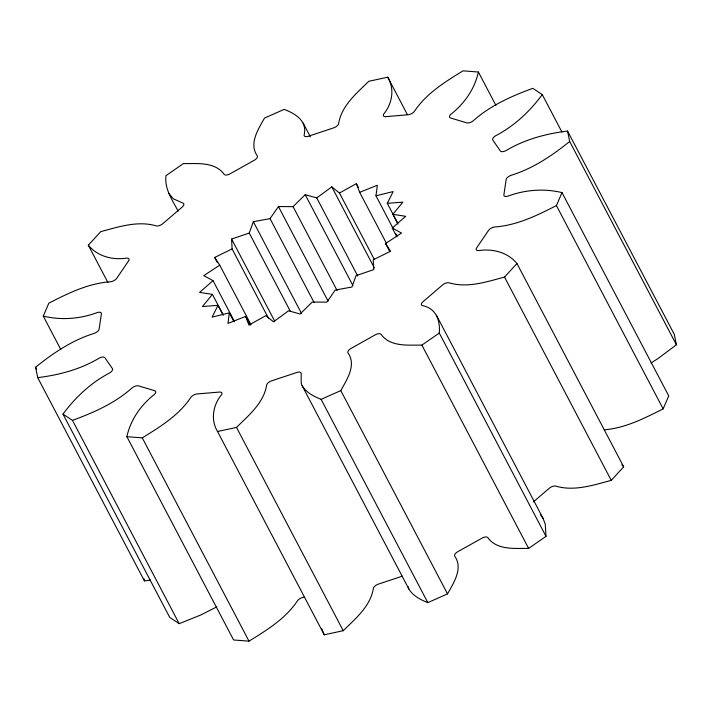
<?xml version="1.0" encoding="UTF-8"?>
<svg xmlns="http://www.w3.org/2000/svg" width="712" height="712" viewBox="0 0 712 712"><rect width="100%" height="100%" fill="white"/><g stroke="black" fill="none" stroke-linecap="round" stroke-linejoin="round"><path stroke-width="1.07" d="M168.842 193.45L173.372 198.853L183.055 203.134A5.117 2.43 -27.7 0 1 181.916 207.272L163.066 223.452A5.117 2.43 -27.7 0 1 156.462 225.953C137.87 220.382 118.735 226.852 100.748 231.64L88.315 245.177C97.571 256.543 112.87 260.307 126.941 258.091A5.117 2.43 -27.7 0 1 128.374 261.206L116.973 277.956A5.117 2.43 -27.7 0 1 110.858 281.721C88.635 283.198 68.334 293.157 48.852 303.143L43.263 316.101C61.259 320.445 80.26 318.958 97.571 312.47A5.117 2.43 -27.7 0 1 101.362 314.099L99.155 328.873A5.117 2.43 -27.7 0 1 94.447 333.314C72.499 339.989 53.302 352.974 35.6 367.223L37.692 377.627C59.274 375.046 80.661 369.27 99.422 358.011A5.117 2.43 -27.7 0 1 104.993 357.896L112.309 368.442A5.117 2.43 -27.7 0 1 109.737 372.883C91.047 382.62 75.445 397.252 62.994 414.117L72.464 420.383C93.824 412.533 115.104 403.152 132.21 387.773A5.117 2.43 -27.7 0 1 138.715 385.931L154.442 390.639A5.117 2.43 -27.7 0 1 154.397 394.412C140.878 405.048 130.545 419.751 126.878 436.687L142.275 437.871C160.271 426.755 179.05 415.247 190.95 397.216A5.117 2.43 -27.7 0 1 197.393 393.932L219.136 392.09A5.117 2.43 -27.7 0 1 221.619 394.617C213.004 404.897 210.423 419.733 217.516 431.499L236.5 427.414C248.782 415.256 263.823 403.01 266.68 384.916A5.117 2.43 -27.7 0 1 272.091 380.68L296.539 372.572A5.117 2.43 -27.7 0 1 301.176 373.471L301.194 383.181L302.102 385.628L408.83 588.922C412.933 595.917 420.561 599.735 427.841 602.637L447.528 593.897C453.624 582.772 463.45 568.39 454.621 556.028A5.117 2.43 -27.7 0 1 458.163 551.497L481.606 538.352A5.117 2.43 -27.7 0 1 487.684 537.48C496.914 550.465 514.705 548.222 528.624 548.409L546.006 536.35L439.277 333.065C440.372 320.382 436.144 308.145 422.216 305.573A5.117 2.43 -27.7 0 1 423.355 301.434L442.205 285.254A5.117 2.43 -27.7 0 1 448.809 282.753C467.401 288.324 486.536 281.863 504.523 277.066L516.957 263.529C507.701 252.173 492.401 248.408 478.331 250.624A5.117 2.43 -27.7 0 1 476.898 247.5L488.298 230.75A5.117 2.43 -27.7 0 1 494.413 226.995C516.636 225.508 536.928 215.549 556.41 205.563L562.008 192.605C544.013 188.262 525.011 189.748 507.701 196.236A5.117 2.43 -27.7 0 1 503.909 194.607L506.116 179.842A5.117 2.43 -27.7 0 1 510.824 175.392C532.772 168.717 551.969 155.732 569.671 141.483L567.571 131.079C545.988 133.66 524.611 139.445 505.849 150.695A5.117 2.43 -27.7 0 1 500.269 150.81L492.962 140.273A5.117 2.43 -27.7 0 1 495.534 135.823C514.224 126.086 529.826 111.464 542.268 94.589L532.807 88.324C511.447 96.173 490.168 105.554 473.062 120.942A5.117 2.43 -27.7 0 1 466.556 122.784L450.829 118.067A5.117 2.43 -27.7 0 1 450.874 114.294C464.393 103.658 474.726 88.956 478.393 72.019L462.996 70.844C445 81.951 426.221 93.459 414.322 111.49A5.117 2.43 -27.7 0 1 407.878 114.783L386.135 116.617A5.117 2.43 -27.7 0 1 383.652 114.089C392.259 103.81 394.84 88.973 387.755 77.207L368.772 81.301C356.49 93.459 341.448 105.696 338.583 123.799A5.117 2.43 -27.7 0 1 333.18 128.026L308.732 136.134A5.117 2.43 -27.7 0 1 304.095 135.236C307.673 121.111 295.471 113.662 284.159 109.363L264.472 118.103C258.376 129.228 248.55 143.61 257.379 155.972A5.117 2.43 -27.7 0 1 253.837 160.503L230.394 173.648A5.117 2.43 -27.7 0 1 224.316 174.52C215.086 161.535 197.295 163.778 183.376 163.591L165.994 175.65C164.258 188.831 172.384 200.045 178.125 211.135M546.006 536.35L545.267 524.281L543.158 518.55L436.429 315.256M223.194 314.864L212.434 294.376L202.439 306.534L217.988 305.359L212.123 317.125L229.308 312.862L227.965 323.435L245.631 316.377L250.241 325.162M393.398 229.006L375.981 195.827L377.333 185.254L359.667 192.311L356.392 183.651L339.455 193.023L331.792 186.864L316.742 197.909L305.208 194.679L293.068 206.64L278.445 206.551L270.053 218.629L253.338 221.69L249.245 233.047L290.229 311.108M604.301 429.817C625.385 428.099 644.565 418.211 663.148 408.857L668.737 395.899L562.008 192.605M397.554 222.847L387.301 203.338L393.175 191.564L375.981 195.827M302.102 385.628C306.204 392.632 313.832 396.442 321.112 399.343L340.799 390.612C346.886 379.487 356.721 365.105 347.892 352.734A5.117 2.43 -27.7 0 1 351.434 348.204L374.868 335.058A5.117 2.43 -27.7 0 1 380.956 334.186C390.185 347.171 407.976 344.928 421.896 345.115L439.277 333.065M397.981 224.075L392.855 214.321L402.858 202.155L387.301 203.338M533.368 501.916L548.934 488.548A5.117 2.43 -27.7 0 1 555.538 486.047C574.13 491.618 593.265 485.148 611.252 480.36L623.685 466.823L516.957 263.529M217.516 431.499L324.245 634.793L343.228 630.698C355.51 618.541 370.552 606.304 373.417 588.201A5.117 2.43 -27.7 0 1 378.82 583.973L402.253 576.204M234.551 321.646L213.03 280.662L199.591 292.383L212.434 294.376M396.878 236.811L392.259 228.027L405.707 216.306L392.855 214.321M567.571 131.079L674.308 334.373L676.4 344.777L658.128 358.465L651.035 363.004M249.245 233.047L231.587 239.054L232.085 248.915L214.677 257.45L219.732 265.158L203.766 275.642L213.03 280.662M389.66 251.336L385.557 243.531L401.532 233.047L392.259 228.027M126.878 436.687L233.607 639.981L249.004 641.156C267 630.049 285.779 618.541 297.678 600.51A5.117 2.43 -27.7 0 1 304.122 597.217M216.804 606.855L200.9 614.937L179.193 623.676L169.732 617.411L62.994 414.117M37.692 377.627L144.429 580.921L150.579 580.111M621.87 464.847L623.685 466.823M540.675 514.963L543.158 518.55M385.557 243.531L390.621 251.238L373.213 259.773L373.711 269.643L356.045 275.642L351.959 286.998L335.245 290.06L326.853 302.137L312.23 302.048L300.09 314.019L288.547 310.779L273.506 321.824L265.834 315.674L248.906 325.046L245.631 316.377M569.671 141.483L676.4 344.777M542.268 94.589L561.866 131.916M556.41 205.563L663.148 408.857M478.393 72.019L495.926 105.412M504.523 277.066L611.252 480.36M387.755 77.207L407.344 114.525M395.961 233.883L396.985 235.832M356.392 183.651L358.439 187.55M359.667 192.311L386.305 243.05M421.896 345.115L528.624 548.409M303.17 123.078L310.387 136.829M339.455 193.023L374.298 259.373M331.792 186.864L374.316 267.854M316.742 197.909L357.727 275.971M305.208 194.679L352.849 285.423M293.068 206.64L337.132 290.558M278.445 206.551L328.143 301.203M270.053 218.629L314.108 302.547M253.338 221.69L301.496 313.413M340.799 390.612L447.528 593.897M321.112 399.343L427.841 602.637M231.587 239.054L274.618 321.014M232.085 248.915L268.46 318.202M219.732 265.158L250.989 324.681M214.677 257.45L217.24 262.336M229.308 312.862L233.928 321.646M217.988 305.359L223.114 315.113M236.5 427.414L343.228 630.698M88.315 245.177L107.904 282.495M142.275 437.871L249.004 641.156M43.263 316.101L60.787 349.494M72.464 420.383L179.193 623.676M35.6 367.223L36.632 369.19M324.245 634.793L321.824 628.829M407.923 586.474L408.83 588.922M144.011 578.838L144.429 580.921"/></g></svg>
